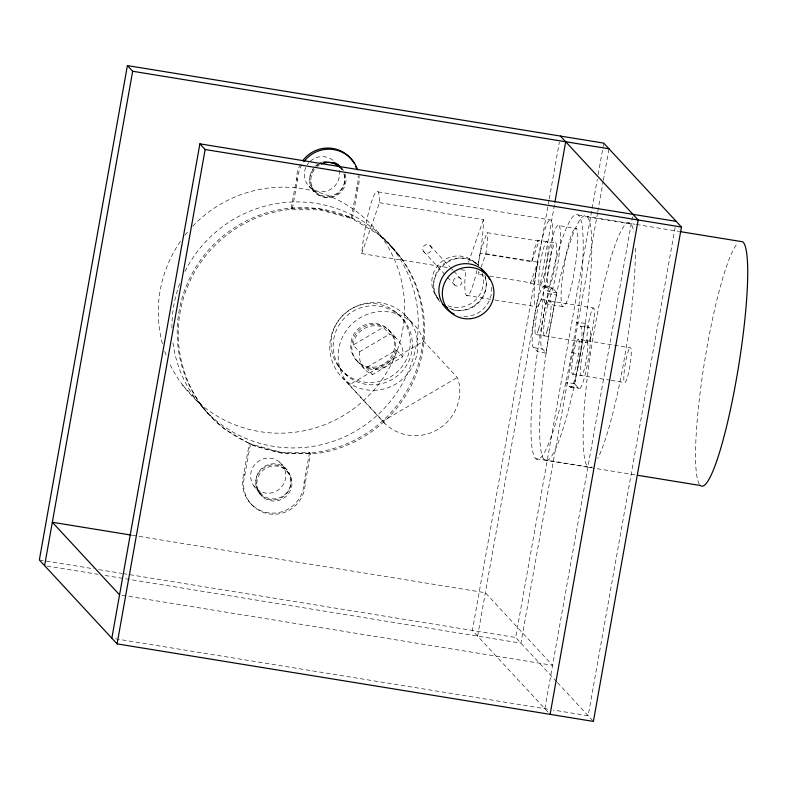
<?xml version="1.0" encoding="UTF-8"?>
<svg xmlns="http://www.w3.org/2000/svg" width="787" height="787" viewBox="0 0 787 787"><rect width="100%" height="100%" fill="white"/><g stroke="black" fill="none" stroke-linecap="round" stroke-linejoin="round"><path stroke-width="0.59" stroke-dasharray="3.94 2.95" d="M361.705 253.562L379.521 202.731L379.56 200.862A44.298 6.129 -80.8 0 0 372.133 200.075A44.298 6.129 -80.8 0 0 361.892 251.299L361.705 253.562L448.718 267.728M379.521 202.731L483.444 219.642L483.307 225.977A44.298 6.129 -80.8 0 1 478.004 265.13M478.339 265.465L479.785 253.266L487.005 232.657L538.967 241.117L531.746 261.727L479.785 253.266M353.166 345.031L353.589 342.001L355.832 336.679L359.364 332.104L363.948 328.582L369.27 326.349L374.966 325.562L380.652 326.261L383.299 327.343L389.604 334.15L392.241 335.223A22.154 21.81 -42.8 0 1 403.082 354.17L402.718 356.826L372.585 374.514L369.949 373.432A22.154 21.81 -42.8 0 1 359.807 360.171L359.472 351.838L353.166 345.031L383.299 327.343M396.412 350.018L395.989 353.058L393.746 358.37L390.214 362.945A22.154 21.81 -42.8 0 1 368.926 368.788L366.28 367.706L396.412 350.018L402.718 356.826M546.198 353.117L550.388 326.123L556.891 292.862L553.104 288.662A31.008 4.289 -80.8 0 0 543.512 315.479A31.008 4.289 -80.8 0 0 542.617 349.074L546.198 353.117L537.541 351.71L533.96 347.667A31.008 4.289 -80.8 0 1 534.845 314.072A31.008 4.289 -80.8 0 1 544.437 287.255L548.234 291.456L556.891 292.862M585.292 323.487L581.101 350.481L574.589 383.741L578.386 387.942A31.008 4.289 -80.8 0 0 587.978 361.144A31.008 4.289 -80.8 0 0 588.873 327.53L585.292 323.487L576.625 322.07L580.206 326.123L588.873 327.53M481.054 267.452L485.864 253.709L486.986 245.505A22.154 3.069 -80.8 0 0 487.261 233.454L487.005 232.657M531.746 261.727L534.54 248.308L537.905 240.212L556.025 243.144A22.154 3.069 -80.8 0 1 552.356 278.401A22.154 3.069 -80.8 0 1 547.949 272.745A22.154 3.069 -80.8 0 1 556.025 243.144M485.864 253.709L537.826 262.169L537.334 265.219A22.154 3.069 -80.8 0 1 530.871 283.566L548.195 286.389M309.557 452.555L304.097 482.333A31.008 30.536 -42.8 0 1 268.859 512.868A31.008 30.536 -42.8 0 1 243.685 474.453L249.381 443.032L251.476 444.252L282.395 452.555L309.557 452.555L310.609 453.686L305.149 483.464A31.008 30.536 -42.8 0 1 269.911 514A31.008 30.536 -42.8 0 1 244.737 475.584L250.433 444.163L249.381 443.032M358.724 174.173A31.008 30.536 -42.8 0 1 358.016 187.857L352.33 219.278L350.264 218.068L319.345 209.765L287.196 209.765A124.041 122.133 -42.8 0 0 182.938 299.896A124.041 122.133 -42.8 0 0 224.934 429.328L252.529 445.383L283.448 453.696L315.597 453.686A124.041 122.133 -42.8 0 0 419.855 363.555A124.041 122.133 -42.8 0 0 377.858 234.123L351.287 218.147L356.973 186.716A31.008 30.536 -42.8 0 0 358.075 176.465M475.24 305.11L474.512 305.641M549.021 200.134L472.377 630.436L549.356 713.553M549.237 198.924L559.36 142.113M477.63 636.103L554.924 202.2M556.616 681.69L515.682 637.48L597.284 179.377M598.14 174.547L603.737 143.116M597.579 212.854L520.935 643.156L104.041 575.297M597.795 211.644L603.176 181.423M603.393 180.213L608.99 148.792M544.86 708.684L632.482 216.74M675.128 227.413L588.155 715.737L553.281 710.061M301.942 164.611A31.008 30.536 -42.8 0 0 297.604 179.987L292.154 209.765L291.101 208.634L296.551 178.856A31.008 30.536 -42.8 0 1 300.329 164.473M547.732 293.561L541.731 324.687L536.773 356.639A124.041 17.166 -80.8 0 0 534.088 456.086A124.041 17.166 -80.8 0 0 559.793 408.355L566.433 380.19L572.444 349.074L577.402 317.122A124.041 17.166 -80.8 0 0 580.078 217.665A124.041 17.166 -80.8 0 0 554.373 265.396L547.732 293.561L556.389 294.997M468.472 262.396L483.444 219.642M483.484 275.106L478.644 274.319L479.45 272.027M530.871 283.566L530.605 282.779L537.826 262.169M359.472 351.838L389.604 334.15M423.681 341.204L420.317 333.058A44.298 43.619 -42.8 0 0 360.298 317.673A44.298 43.619 -42.8 0 0 343.968 377.878L349.339 384.843L423.681 341.204L457.296 377.494L458.29 379.885A44.298 43.619 -42.8 0 1 437.611 429.545A44.298 43.619 -42.8 0 1 384.538 423.18L342.522 377.819M349.339 384.843L382.954 421.134L457.296 377.494M291.101 208.634L318.263 208.624L349.192 216.927L351.287 218.147M578.258 215.028L635.129 224.285M636.339 224.482L678.679 231.368M587.377 216.858A124.041 17.166 -80.8 0 1 567.673 412.742A124.041 17.166 -80.8 0 1 542.194 385.246A124.041 17.166 -80.8 0 1 587.377 216.858L630.79 223.931M378.045 191.89L551.254 220.085A44.298 6.129 -80.8 0 1 543.984 290.492A44.298 6.129 -80.8 0 1 535.101 279.493A44.298 6.129 -80.8 0 1 551.254 220.085M559.075 225.643A39.871 5.519 -80.8 0 1 552.74 288.603A39.871 5.519 -80.8 0 1 544.555 279.769A39.871 5.519 -80.8 0 1 559.075 225.643L576.399 228.466A39.871 5.519 -80.8 0 1 570.063 291.426A39.871 5.519 -80.8 0 1 561.879 282.582A39.871 5.519 -80.8 0 1 576.399 228.466M460.798 269.695L465.638 270.482L465.019 278.185A44.298 6.129 -80.8 0 0 476.843 270.561M489.524 276.089L530.605 282.779M543.433 286.468L552.1 287.885M544.476 287.403L553.133 288.809M541.476 299.532L550.133 300.949M550.024 300.968L593.329 308.012M545.175 303.703L562.489 306.517M466.357 295.351L493.833 299.817M495.023 300.014L535.642 306.625M578.415 339.266A17.717 2.45 -80.8 0 1 575.986 366.447A17.717 2.45 -80.8 0 1 572.011 364.45A17.717 2.45 -80.8 0 1 578.415 339.266L587.082 340.673A17.717 2.45 -80.8 0 1 584.643 367.863A17.717 2.45 -80.8 0 1 580.668 365.857A17.717 2.45 -80.8 0 1 587.082 340.673M587.22 340.791L630.633 347.854A17.717 2.45 -80.8 0 1 627.819 375.832A17.717 2.45 -80.8 0 1 624.18 371.907A17.717 2.45 -80.8 0 1 630.633 347.854M544.702 335.911L587.997 342.955M535.927 334.524L544.594 335.931M571.736 352.694L580.403 354.111M533.96 347.667L542.617 349.074M572.523 374.179L609.984 380.19M611.184 380.387L624.455 382.541M574.589 383.741L565.932 382.325L569.719 386.535A31.008 4.289 -80.8 0 0 579.311 359.728A31.008 4.289 -80.8 0 0 580.206 326.123M569.69 386.387L578.356 387.794M570.723 387.322L579.389 388.729M544.122 459.706L587.535 466.78M535.917 458.723L635.129 474.876M132.383 535.288L485.353 592.739L552.582 665.32L120.765 595.041M39.35 559.96L93.928 568.844M98.788 569.631L121.828 573.379M123.047 573.575L515.682 637.48M47.023 566.02L97.972 574.313M115.473 638.798L548.46 709.274M449.593 308.16C469.022 317.889 492.898 295.528 484.497 275.499M476.243 263.96C454.847 244.826 420.947 276.601 438.595 299.208M349.192 216.927L350.264 218.068M477.04 263.94L478.535 265.553M429.997 245.465L449.751 266.793M450.518 267.629L453.037 270.344M453.814 271.181L461.221 279.178A4.427 4.358 -42.8 0 1 457.985 286.114A4.427 4.358 -42.8 0 1 453.627 279.936A4.427 4.358 -42.8 0 1 461.221 279.178M423.554 251.437L446.593 276.316M447.419 277.201L454.778 285.15M356.806 187.109L357.849 188.241M387.066 241.698L392.32 247.364A124.041 122.133 -42.8 0 1 325.306 450.656A124.041 122.133 -42.8 0 1 183.42 293.758A124.041 122.133 -42.8 0 1 392.32 247.364M380.288 235.283L400.249 256.837M314.466 190.946L315.518 192.087M308.789 186.037L314.043 191.713M296.551 178.856L297.604 179.987M404.961 314.967L413.362 324.037M396.186 312.38L398.291 314.643M403.151 319.896A39.871 39.261 -42.8 0 1 374.051 382.344A39.871 39.261 -42.8 0 1 334.839 326.772A39.871 39.261 -42.8 0 1 403.151 319.896L405.256 322.158A39.871 39.261 -42.8 0 1 376.156 384.617A39.871 39.261 -42.8 0 1 336.934 329.045A39.871 39.261 -42.8 0 1 405.256 322.158M388.365 329.605L396.766 338.685M366.28 367.706L372.585 374.514M357.013 360.908L365.414 369.979M338.203 366.112L340.309 368.385M345.178 373.628L347.274 375.901M557.452 682.585L592.66 720.597M278.795 451.59L279.847 452.722M304.097 482.333L305.149 483.464M279.582 462.058L287.924 471.069A17.717 17.452 -42.8 0 1 274.997 498.83A17.717 17.452 -42.8 0 1 257.565 474.128A17.717 17.452 -42.8 0 1 287.924 471.069M287.068 471.206A17.717 17.452 -42.8 0 1 275.922 499.706A17.717 17.452 -42.8 0 1 256.936 476.194A17.717 17.452 -42.8 0 1 287.068 471.206L288.121 472.338A17.717 17.452 -42.8 0 1 276.975 500.837A17.717 17.452 -42.8 0 1 257.988 477.335A17.717 17.452 -42.8 0 1 288.121 472.338M182.594 385.069L202.544 406.623M203.125 408.148L208.378 413.814M243.852 474.059L244.905 475.191M253.808 485.943L262.16 494.954M259.553 493.538L260.605 494.669M251.23 504.142L252.283 505.284M436.795 297.289L438.369 299.06M382.954 421.134L384.538 423.18M538.702 240.32L538.967 241.117M478.644 274.319L478.23 271.564M484.851 275.007A26.581 26.168 -42.8 0 1 450.951 309.242M439.776 301.569A26.581 26.168 -42.8 0 1 442.245 265.16A26.581 26.168 -42.8 0 1 478.722 265.465M482.047 273.089A25.991 25.587 -42.8 0 1 447.203 305.484M438.959 299.837A25.991 25.587 -42.8 0 1 440.189 262.996A25.991 25.587 -42.8 0 1 477.03 264.471M699.377 484.261A124.041 17.166 -80.8 0 1 704.365 362.905A124.041 17.166 -80.8 0 1 738.117 242.809M192.726 226.213A124.041 122.133 -42.8 0 1 377.317 231.496A124.041 122.133 -42.8 0 1 346.132 413.854A124.041 122.133 -42.8 0 1 169.353 362.896M166.096 355.075A124.041 122.133 -42.8 0 1 164.513 350.608M162.447 343.762A124.041 122.133 -42.8 0 1 181.315 240.084M184.886 235.303A124.041 122.133 -42.8 0 1 188.683 230.68M344.539 174.665A17.717 17.452 -42.8 0 1 323.29 195.963A17.717 17.452 -42.8 0 1 313.846 167.798M315.43 166.106A17.717 17.452 -42.8 0 1 318.184 163.981M319.178 163.391A17.717 17.452 -42.8 0 1 322.385 162.043M323.487 161.738A17.717 17.452 -42.8 0 1 328.061 161.246M340.299 166.677A17.717 17.452 -42.8 0 1 342.945 170.385M344.932 173.602A17.717 17.452 -42.8 0 1 336.639 195.373A17.717 17.452 -42.8 0 1 314.072 190.316A17.717 17.452 -42.8 0 1 316.482 167.238M317.348 166.47A17.717 17.452 -42.8 0 1 319.237 165.113M341.342 167.818A17.717 17.452 -42.8 0 1 343.427 170.533M592.08 466.75A124.041 17.166 -80.8 0 1 594.46 329.478A124.041 17.166 -80.8 0 1 633.86 232.175M635.247 248.131A124.041 17.166 -80.8 0 1 597.786 458.447M491.58 287.373A26.581 26.168 -42.8 0 1 460.651 316.049M340.358 167.975A17.717 17.452 -42.8 0 1 341.774 169.776M343.83 173.838A17.717 17.452 -42.8 0 1 335.075 195.432A17.717 17.452 -42.8 0 1 312.626 189.923A17.717 17.452 -42.8 0 1 315.518 166.883M316.404 166.136A17.717 17.452 -42.8 0 1 319.325 164.257M185.014 271.456A124.041 122.133 -42.8 0 1 382.984 237.399A124.041 122.133 -42.8 0 1 348.287 435.044A124.041 122.133 -42.8 0 1 172.776 341.165M171.94 328.031A124.041 122.133 -42.8 0 1 180.164 282.474M339.187 170.376A17.717 17.452 -42.8 0 1 317.495 191.241A17.717 17.452 -42.8 0 1 308.652 162.87M310.265 161.217A17.717 17.452 -42.8 0 1 334.318 161.492M427.538 253.237A4.427 4.358 -42.8 0 0 430.774 246.301A4.427 4.358 -42.8 0 0 423.18 247.069A4.427 4.358 -42.8 0 0 427.538 253.237M543.699 276.994A22.154 3.069 -80.8 0 0 547.358 241.737A22.154 3.069 -80.8 0 0 539.282 271.338A22.154 3.069 -80.8 0 0 543.699 276.994M547.329 330.186A17.717 2.45 -80.8 0 0 550.615 301.342A17.717 2.45 -80.8 0 0 544.142 323.791A17.717 2.45 -80.8 0 0 547.329 330.186M538.515 329.3A17.717 2.45 -80.8 0 0 542.027 300.093A17.717 2.45 -80.8 0 0 535.563 321.686A17.717 2.45 -80.8 0 0 538.515 329.3M373.579 390.322A44.298 43.619 -42.8 0 0 411.916 323.978A44.298 43.619 -42.8 0 0 335.734 324.874A44.298 43.619 -42.8 0 0 373.579 390.322M373.569 368.355A22.154 21.81 -42.8 0 0 392.87 335.262A22.154 21.81 -42.8 0 0 354.78 335.547A22.154 21.81 -42.8 0 0 373.569 368.355M372.517 367.224A22.154 21.81 -42.8 0 0 391.828 334.131A22.154 21.81 -42.8 0 0 353.737 334.416A22.154 21.81 -42.8 0 0 372.517 367.224M269.744 493.154A17.717 17.452 -42.8 0 0 282.671 465.402A17.717 17.452 -42.8 0 0 252.312 468.462A17.717 17.452 -42.8 0 0 269.744 493.154M590.634 337.23A17.717 2.45 -80.8 0 0 593.919 308.386A17.717 2.45 -80.8 0 0 587.446 330.845A17.717 2.45 -80.8 0 0 590.634 337.23"/><path stroke-width="1.18" d="M127.405 65.596L39.35 559.96L117.086 643.884L593.408 721.404L681.473 227.04L603.737 143.116L127.405 65.596L132.659 71.263L608.99 148.792M44.603 565.627L132.659 71.263M111.833 638.208L199.888 143.844L676.21 221.373M117.086 643.884L205.141 149.52L199.888 143.844M554.924 202.2L565.686 141.739M550.113 714.36L638.168 219.996L560.433 136.072M205.141 149.52L681.473 227.04M679.889 231.575L742.81 241.806A124.041 17.166 -80.8 0 1 736.986 375.852A124.041 17.166 -80.8 0 1 700.46 485.51L637.549 475.269M131.173 535.091L52.326 522.263L119.555 594.844M443.819 304.746L446.17 306.733M481.467 269.508L483.129 271.722M355.734 166.46A31.008 30.536 -42.8 0 1 356.541 168.615M302.818 160.587A31.008 30.536 -42.8 0 1 354.219 163.391M303.871 161.719A31.008 30.536 -42.8 0 1 357.593 169.746M333.678 162.309A17.717 17.452 -42.8 0 1 340.299 166.677M321.263 164.011A17.717 17.452 -42.8 0 1 340.545 167.011M323.664 162.683A17.717 17.452 -42.8 0 1 325.946 162.338M328.248 162.289A17.717 17.452 -42.8 0 1 339.571 167.159M336.521 164.099A17.717 17.452 -42.8 0 1 337.682 166.067M454.079 314.062A26.581 26.168 -42.8 0 1 447.075 271.23A26.581 26.168 -42.8 0 1 489.691 279.621M481.683 268.947A26.581 26.168 -42.8 0 1 483.464 271.869M447.803 307.904A26.581 26.168 -42.8 0 1 443.032 304.776M470.911 318.656A25.991 25.587 -42.8 0 0 488.934 277.536A25.991 25.587 -42.8 0 0 444.507 283.054A25.991 25.587 -42.8 0 0 470.911 318.656"/></g></svg>
